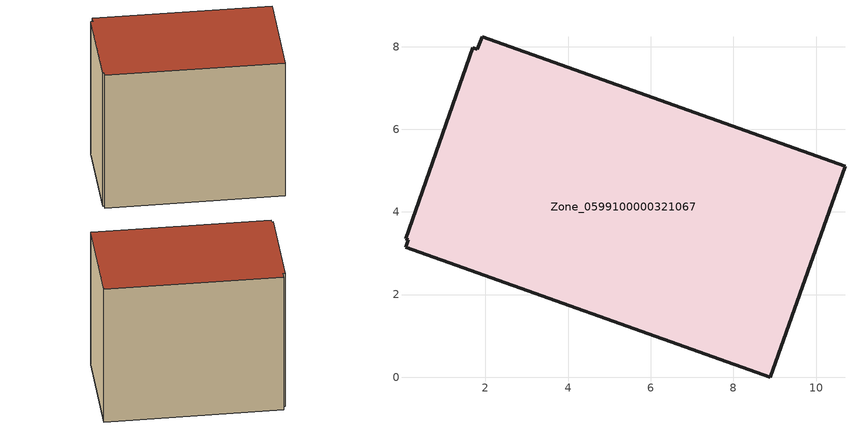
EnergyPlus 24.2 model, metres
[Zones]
Zone_0599100000321067
 floor ground (C_G): 0.13,3.33 0.07,3.35 1.69,7.97 1.8,7.93 1.92,8.24 10.7,5.11 8.89,0 0.07,3.15 z0.44
 wall outside (C_F): 10.7,5.11 1.92,8.24 1.8,7.93 1.69,7.97 0.07,3.35 0.13,3.33 0.07,3.15 8.89,0 10.7,5.11 z0.44:8.6
 roof outside (C_R): 0.07,3.35 0.13,3.33 0.07,3.15 8.89,0 10.7,5.11 1.92,8.24 1.8,7.93 1.69,7.97 z8.6
[BUILDING]
Pand.0599100000321067: North Axis=0; Terrain=City; Loads Convergence Tolerance Value=0.04; Temperature Convergence Tolerance Value=0.4; Solar Distribution=FullExterior; Maximum Number of Warmup Days=25; Minimum Number of Warmup Days=1
[Site:Location]
Rotterdam.The.Hague.AP_ZH_NLD Design_Conditions: Latitude=51.96; Longitude=4.45; Time Zone=1; Elevation=-4.5
[SITE:GROUNDTEMPERATURE:BUILDINGSURFACE]
18, 18, 18, 18, 18, 18, 18, 18, 18, 18, 18, 18
[MATERIAL] Thermal Absorptance=0.9; Solar Absorptance=0.7; Visible Absorptance=0.7
Name | Roughness | Thickness | Conductivity | Density | Specific Heat
G.TI.1975-1991 | MediumSmooth | 0.15 | 0.288461 | 540 | 1210
F.TI.1975-1991 | Rough | 0.3 | 0.230769 | 1920 | 840
R.TI.1975-1991 | MediumRough | 0.2 | 0.153846 | 1500 | 1000
[CONSTRUCTION]
C_G: G.TI.1975-1991
C_F: F.TI.1975-1991
C_R: R.TI.1975-1991
[ZONE]
Zone_0599100000321067: Type=1; Multiplier=1; Ceiling Height=Autocalculate; Volume=Autocalculate; Floor Area=autocalculate; Part of Total Floor Area=Yes
[ZONEINFILTRATION:DESIGNFLOWRATE]
Infil_Zone_0599100000321067: Zone or ZoneList or Space or SpaceList=Zone_0599100000321067; Schedule=AlwaysOn; Design Flow Rate Calculation Method=Flow/Area; Flow Rate per Floor Area=0.003; Constant Term Coefficient=1; Temperature Term Coefficient=0; Velocity Term Coefficient=0; Velocity Squared Term Coefficient=0
[HVACTEMPLATE:ZONE:IDEALLOADSAIRSYSTEM]
Zone_0599100000321067: Maximum Heating Supply Air Temperature=50; Minimum Cooling Supply Air Temperature=13; Maximum Heating Supply Air Humidity Ratio=0.0156; Minimum Cooling Supply Air Humidity Ratio=0.0077; Heating Limit=NoLimit; Cooling Limit=NoLimit; Dehumidification Control Type=ConstantSensibleHeatRatio; Cooling Sensible Heat Ratio=0.7; Dehumidification Setpoint=60; Humidification Control Type=None; Humidification Setpoint=30; Outdoor Air Method=None; Outdoor Air Flow Rate per Person=0.00944; Outdoor Air Flow Rate per Zone Floor Area=0; Outdoor Air Flow Rate per Zone=0; Demand Controlled Ventilation Type=None; Outdoor Air Economizer Type=NoEconomizer; Heat Recovery Type=None; Sensible Heat Recovery Effectiveness=0.7; Latent Heat Recovery Effectiveness=0.65
[ZONECONTROL:THERMOSTAT]
ThermostatControl_Zone_0599100000321067: Zone or ZoneList=Zone_0599100000321067; Control Type Schedule=DualSetpointControlType; Control 1=Thermostat_Zone_0599100000321067; Temperature Difference Between Cutout And Setpoint=0
[THERMOSTATSETPOINT:DUALSETPOINT]
Thermostat_Zone_0599100000321067: Heating Setpoint Temperature Schedule=HeatingSetpoint_Zone_0599100000321067; Cooling Setpoint Temperature Schedule=CoolingSetpoint_Zone_0599100000321067
[SCHEDULE:COMPACT]
HeatingSetpoint_Zone_0599100000321067: Through: 12/31, For: AllDays, Until: 24:00, 21
CoolingSetpoint_Zone_0599100000321067: Through: 12/31, For: AllDays, Until: 24:00, 24
DualSetpointControlType: Through: 12/31, For: AllDays, Until: 24:00, 4
AlwaysOn: Through: 12/31, For: AllDays, Until: 24:00, 1
